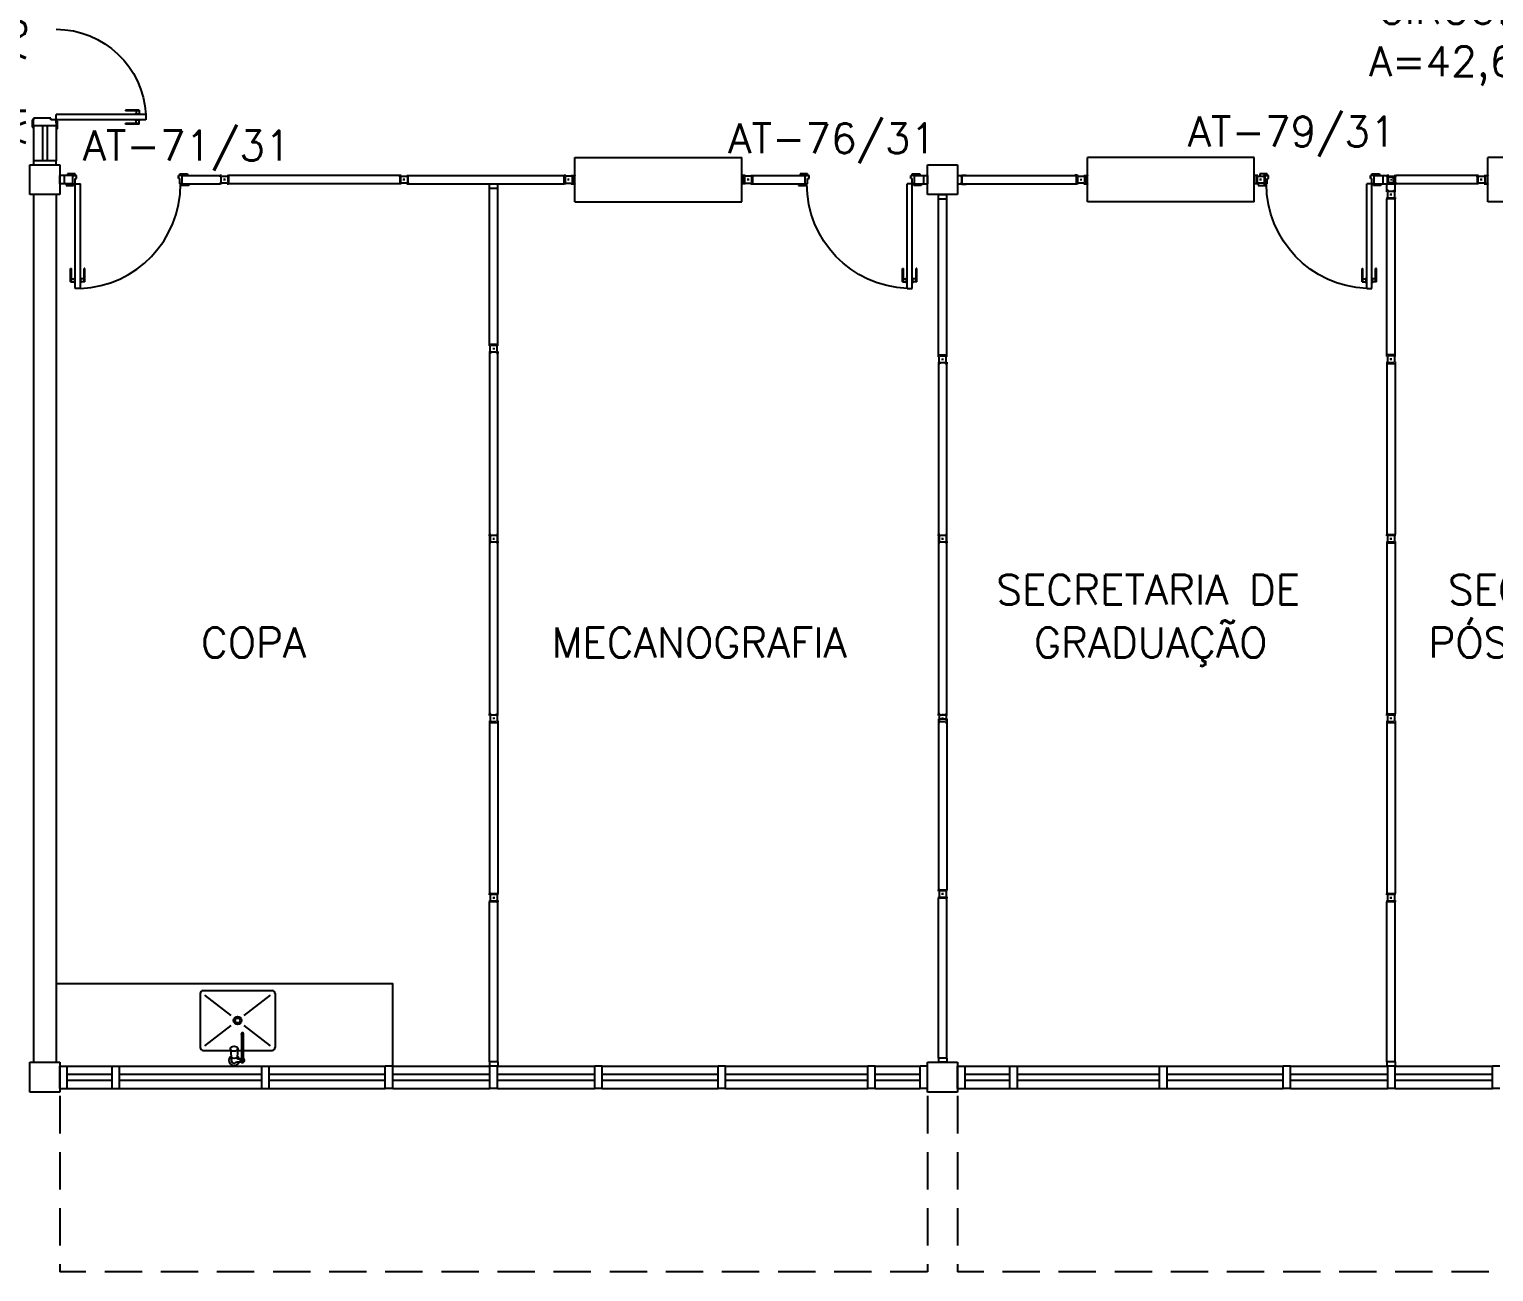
# Model space of a CAD drawing. Header units: millimetres. Extents: x 2069 to 2250, y 1124 to 1284.
# Drawn here: x 2139.21 to 2149, y 1151.68 to 1159.99 of the extents above; entities that cross this region are included whole.
import ezdxf

# ---------------------------------------------------------------- set-up
doc = ezdxf.new("R2010")
doc.units = ezdxf.units.MM
doc.linetypes.add('HIDDEN', pattern=[0.375, 0.25, -0.125])
for name, color, linetype in [('ALV', 2, 'Continuous'), ('DIV', 2, 'Continuous'), ('DIV2', 2, 'Continuous'), ('ENDEREÇO', 2, 'Continuous'), ('JANELA', 1, 'Continuous'), ('MACANETA', 1, 'Continuous'), ('MARCO', 2, 'Continuous'), ('PEÇAS', 1, 'Continuous'), ('PILARES', 3, 'Continuous'), ('PORTA', 2, 'Continuous'), ('PROJECOES', 1, 'HIDDEN'), ('TEXTO', 2, 'Continuous'), ('ÁREA', 2, 'Continuous')]:
    doc.layers.add(name, color=color, linetype=linetype)
doc.styles.add('UNB-100', font='simplex.shx', dxfattribs={"height": 0.2})
doc.styles.add('UNB1-100', font='simplex.shx', dxfattribs={"height": 0.2})

# ---------------------------------------------------------------- blocks, each defined once
blk = doc.blocks.new('IMTT')
for p, q in [((-0.0049, 0), (0.0049, 0)), ((0.0285, 0.0285), (0, 0.0285)), ((0, -0.0285), (0, 0.0285)), ((0.0285, -0.0285), (0, -0.0285))]:
    blk.add_line(p, q)
blk = doc.blocks.new('DOOR-60')
at = {"layer": 'MACANETA', "color": 1}
for p, q in [((-0.08, -0.555), (-0.08, -0.465)), ((-0.08, -0.465), (-0.075, -0.465)), ((-0.075, -0.555), (-0.075, -0.465)), ((0.01, -0.555), (0.01, -0.465)), ((0.015, -0.465), (0.01, -0.465)), ((0.015, -0.555), (0.015, -0.465)), ((-0.08, -0.555), (-0.053, -0.555)), ((-0.075, -0.535), (-0.053, -0.535)), ((-0.053, -0.5275), (-0.05, -0.5275)), ((-0.053, -0.5625), (-0.053, -0.5275)), ((-0.053, -0.5625), (-0.05, -0.5625)), ((-0.012, -0.5275), (-0.015, -0.5275)), ((-0.012, -0.5625), (-0.015, -0.5625)), ((-0.012, -0.5625), (-0.012, -0.5275)), ((0.01, -0.535), (-0.012, -0.535)), ((0.015, -0.555), (-0.012, -0.555))]:
    blk.add_line(p, q, dxfattribs=at)
at = {"layer": 'PORTA'}
for p, q in [((-0.05, -0.6), (-0.05, 0)), ((-0.015, 0), (-0.05, 0)), ((-0.015, -0.6), (-0.015, 0)), ((-0.05, -0.6), (-0.015, -0.6))]:
    blk.add_line(p, q, dxfattribs=at)
at = {"layer": 'PORTA', "color": 1}
blk.add_arc((-0.02, 0), 0.6, 180, 267.13401, dxfattribs=at)
blk = doc.blocks.new('DIV12')
for p, q in [((-0.0051, 0), (0.0051, 0)), ((0, -0.0051), (0, 0.0051)), ((0.0285, 0.0285), (1.1715, 0.0285)), ((0.0285, -0.0285), (0.0285, 0.0285)), ((1.1715, -0.0285), (1.1715, 0.0285)), ((1.1949, 0), (1.2051, 0)), ((1.2, -0.0051), (1.2, 0.0051)), ((0.0285, -0.0285), (1.1715, -0.0285))]:
    blk.add_line(p, q)
blk = doc.blocks.new('MTT')
for p, q in [((-0.0285, 0.0185), (-0.0285, 0.0285)), ((-0.0185, 0.0285), (-0.0285, 0.0285)), ((-0.0235, 0.0185), (-0.0285, 0.0185)), ((-0.0235, 0.0185), (-0.0235, -0.0185)), ((-0.0185, 0.0235), (-0.0185, 0.0285)), ((-0.0185, 0.0235), (0.0185, 0.0235)), ((-0.0049, 0), (0.0049, 0)), ((0, -0.0049), (0, 0.0049)), ((0.0185, 0.0235), (0.0185, 0.0285)), ((0.0185, 0.0285), (0.0285, 0.0285)), ((0.0235, 0.0185), (0.0285, 0.0185)), ((0.0235, 0.0185), (0.0235, -0.0185)), ((0.0285, 0.0185), (0.0285, 0.0285)), ((-0.0285, -0.0185), (-0.0235, -0.0185)), ((-0.0285, -0.0185), (-0.0285, -0.0285)), ((-0.0185, -0.0285), (-0.0285, -0.0285)), ((0.0185, -0.0235), (-0.0185, -0.0235)), ((-0.0185, -0.0235), (-0.0185, -0.0285)), ((0.0185, -0.0235), (0.0185, -0.0285)), ((0.0185, -0.0285), (0.0285, -0.0285)), ((0.0285, -0.0185), (0.0235, -0.0185)), ((0.0285, -0.0185), (0.0285, -0.0285))]:
    blk.add_line(p, q)
blk = doc.blocks.new('DIV123')
for p, q in [((-0.0285, 0.0285), (-0.0285, 1.0965)), ((0.0285, 1.0965), (-0.0285, 1.0965)), ((0.0051, 1.125), (-0.0051, 1.125)), ((0, 1.1199), (0, 1.1301)), ((0.0285, 0.0285), (0.0285, 1.0965)), ((0.0285, 0.0285), (-0.0285, 0.0285)), ((0.0051, 0), (-0.0051, 0)), ((0, -0.0051), (0, 0.0051))]:
    blk.add_line(p, q)
blk = doc.blocks.new('DIV11')
for p, q in [((-0.0051, 0), (0.0051, 0)), ((0, -0.0051), (0, 0.0051)), ((0.0285, 0.0285), (1.0715, 0.0285)), ((0.0285, -0.0285), (0.0285, 0.0285)), ((1.0715, -0.0285), (1.0715, 0.0285)), ((1.0949, 0), (1.1051, 0)), ((1.1, -0.0051), (1.1, 0.0051)), ((0.0285, -0.0285), (1.0715, -0.0285))]:
    blk.add_line(p, q)
blk = doc.blocks.new('GCH12')
for p, q in [((0.0429, 0.1485), (1.1571, 0.1485)), ((0.0429, -0.1485), (0.0429, 0.1485)), ((1.1571, -0.1485), (1.1571, 0.1485)), ((-0.0051, 0), (0.0051, 0)), ((0, -0.0051), (0, 0.0051)), ((0.0285, -0.0285), (0.0285, 0.0285)), ((0.0285, 0.0285), (0.0429, 0.0285)), ((0.0429, 0.0305), (0.0429, 0.0285)), ((1.1571, 0.0305), (1.1571, 0.0285)), ((1.1715, 0.0285), (1.1571, 0.0285)), ((1.1715, -0.0285), (1.1715, 0.0285)), ((1.2051, 0), (1.1949, 0)), ((1.2, -0.0051), (1.2, 0.0051)), ((0.0285, -0.0285), (0.0429, -0.0285)), ((0.0429, -0.0285), (0.0429, -0.0305)), ((1.1571, -0.0285), (1.1571, -0.0305)), ((1.1715, -0.0285), (1.1571, -0.0285)), ((0.0429, -0.1485), (1.1571, -0.1485))]:
    blk.add_line(p, q)
blk = doc.blocks.new('DOOR70')
at = {"layer": 'MACANETA', "color": 1}
for p, q in [((-0.015, -0.565), (-0.01, -0.565)), ((-0.015, -0.655), (-0.015, -0.565)), ((-0.01, -0.655), (-0.01, -0.565)), ((0.08, -0.565), (0.075, -0.565)), ((0.075, -0.655), (0.075, -0.565)), ((0.08, -0.655), (0.08, -0.565)), ((-0.015, -0.655), (0.012, -0.655)), ((-0.01, -0.635), (0.012, -0.635)), ((0.012, -0.6625), (0.012, -0.6275)), ((0.012, -0.6275), (0.015, -0.6275)), ((0.012, -0.6625), (0.015, -0.6625)), ((0.053, -0.6275), (0.05, -0.6275)), ((0.053, -0.6625), (0.05, -0.6625)), ((0.053, -0.6625), (0.053, -0.6275)), ((0.075, -0.635), (0.053, -0.635)), ((0.08, -0.655), (0.053, -0.655))]:
    blk.add_line(p, q, dxfattribs=at)
at = {"layer": 'PORTA'}
for p, q in [((0.015, -0.7), (0.015, 0)), ((0.015, 0), (0.05, 0)), ((0.05, -0.7), (0.05, 0)), ((0.05, -0.7), (0.015, -0.7))]:
    blk.add_line(p, q, dxfattribs=at)
at = {"layer": 'PORTA', "color": 1}
blk.add_arc((0.02, 0), 0.7, 272.4563, 0, dxfattribs=at)
blk = doc.blocks.new('INOXA1-P')
for p, q in [((0.12, 0.23), (0.12, 0.0472)), ((0.22, 0.25), (0.14, 0.25)), ((0.15, 0.22), (0.287, 0.0427)), ((0.5, 0.25), (0.22, 0.25)), ((0.353, 0.0427), (0.49, 0.22)), ((0.52, 0.23), (0.52, -0.23)), ((0.043, 0.0076), (0.043, -0.022)), ((0.0623, 0.04), (0.0709, 0.04)), ((0.131, 0.0482), (0.0755, 0.0432)), ((0.131, -0.0018), (0.0755, 0.0032)), ((0.22, -0.0268), (0.0536, -0.0268)), ((0.22, -0.0368), (0.0536, -0.0368)), ((0.063, -0.0031), (0.063, -0.0207)), ((0.12, -0.0008), (0.12, -0.0268)), ((0.12, -0.0368), (0.12, -0.23)), ((0.15, -0.22), (0.287, -0.0427)), ((0.2309, -0.0268), (0.22, -0.0268)), ((0.2309, -0.0368), (0.22, -0.0368)), ((0.353, -0.0427), (0.49, -0.22)), ((0.22, -0.25), (0.14, -0.25)), ((0.5, -0.25), (0.22, -0.25))]:
    blk.add_line(p, q)
blk.add_lwpolyline([(0.0755, 0.0032), (0.0724, 0.0044), (0.069, 0.0091), (0.067, 0.0151), (0.0663, 0.0232), (0.067, 0.0313), (0.069, 0.0374), (0.0724, 0.042), (0.0755, 0.0432)])
blk.add_lwpolyline([(0.131, 0.0482), (0.1372, 0.0465), (0.1431, 0.0409), (0.1467, 0.0332), (0.1481, 0.0232), (0.1467, 0.0133), (0.1431, 0.0055), (0.1372, -0.0001), (0.131, -0.0018), (0.1249, -0.0001), (0.1189, 0.0055), (0.1153, 0.0133), (0.1139, 0.0232), (0.1153, 0.0332), (0.1189, 0.0409), (0.1249, 0.0465)], close=True)
for radius in [0.0266, 0.0163]:
    blk.add_circle((0.32, 0), radius)
for centre, radius, start, end in [((0.14, 0.23), 0.02, 90, 180), ((0.5, 0.23), 0.02, 360, 90), ((0.0536, 0.0232), 0.0349, 36.17047, 252.25677), ((0.0536, 0.0232), 0.0189, 62.73673, 235.73755), ((0.073, -0.0031), 0.01, 102.82848, 180), ((0.0536, 0.0232), 0.0349, 285.53733, 323.99874), ((0.0536, -0.0318), 0.0145, 20.16101, 339.83899), ((0.0536, -0.0318), 0.005, 90.00373, 269.99627), ((0.2309, -0.0318), 0.00738, 222.65589, 137.34411), ((0.2309, -0.0318), 0.005, 269.99352, 90.00648), ((0.14, -0.23), 0.02, 180, 270), ((0.5, -0.23), 0.02, 270, 360)]:
    blk.add_arc(centre, radius, start, end)

msp = doc.modelspace()

# ---------------------------------------------------------------- linework, layer by layer
at = {"layer": 'ALV'}
for p, q in [((2139.23825, 1159.36131), (2139.23825, 1159.3663)), ((2139.38825, 1159.36131), (2139.38825, 1159.3663)), ((2139.23825, 1159.08132), (2139.23825, 1159.08631)), ((2139.23825, 1159.08129), (2139.38825, 1159.08129)), ((2139.38825, 1159.08132), (2139.38825, 1159.08631)), ((2146.19587, 1159.00977), (2146.19587, 1159.01177)), ((2139.23825, 1158.88127), (2139.23825, 1153.08127)), ((2139.38825, 1158.88127), (2139.38825, 1153.08127)), ((2146.19587, 1158.95077), (2146.19587, 1158.95277)), ((2148.28125, 1158.90977), (2148.28125, 1158.95277)), ((2148.33825, 1158.90977), (2148.33825, 1158.95277)), ((2148.28125, 1153.08477), (2148.28125, 1153.05627)), ((2148.33825, 1153.08477), (2148.33825, 1153.05627))]:
    msp.add_line(p, q, dxfattribs=at)
msp.add_lwpolyline([(2141.63825, 1153.05627), (2141.63825, 1153.60627), (2139.38825, 1153.60627)], dxfattribs=at)
at = {"layer": 'DIV', "color": 3}
for p, q in [((2139.41325, 1153.05627), (2139.46325, 1153.05627)), ((2139.41325, 1152.90627), (2139.41325, 1153.05627)), ((2139.46325, 1152.90627), (2139.46325, 1153.05627)), ((2139.76325, 1153.05627), (2139.81325, 1153.05627)), ((2139.76325, 1152.90627), (2139.76325, 1153.05627)), ((2139.81325, 1152.90627), (2139.81325, 1153.05627)), ((2140.76325, 1152.90627), (2140.76325, 1153.05627)), ((2140.76325, 1153.05627), (2140.81325, 1153.05627)), ((2140.81325, 1152.90627), (2140.81325, 1153.05627)), ((2141.63825, 1153.05627), (2141.58825, 1153.05627)), ((2141.58825, 1152.90627), (2141.58825, 1153.05627)), ((2141.63825, 1152.90627), (2141.63825, 1153.05627)), ((2142.28825, 1152.90627), (2142.28825, 1153.05627)), ((2142.33825, 1153.05627), (2142.28825, 1153.05627)), ((2142.33825, 1152.90627), (2142.33825, 1153.05627)), ((2143.03825, 1153.05627), (2142.98825, 1153.05627)), ((2142.98825, 1152.90627), (2142.98825, 1153.05627)), ((2143.03825, 1152.90627), (2143.03825, 1153.05627)), ((2143.86325, 1153.05627), (2143.81325, 1153.05627)), ((2143.81325, 1152.90627), (2143.81325, 1153.05627)), ((2143.86325, 1152.90627), (2143.86325, 1153.05627)), ((2144.81325, 1152.90627), (2144.81325, 1153.05627)), ((2144.86325, 1153.05627), (2144.81325, 1153.05627)), ((2144.86325, 1152.90627), (2144.86325, 1153.05627)), ((2145.16325, 1152.90627), (2145.16325, 1153.05627)), ((2145.21325, 1153.05627), (2145.16325, 1153.05627)), ((2145.21325, 1152.90627), (2145.21325, 1153.05627)), ((2145.41325, 1153.05627), (2145.46325, 1153.05627)), ((2145.41325, 1152.90627), (2145.41325, 1153.05627)), ((2145.46325, 1152.90627), (2145.46325, 1153.05627)), ((2145.76325, 1153.05627), (2145.81325, 1153.05627)), ((2145.76325, 1152.90627), (2145.76325, 1153.05627)), ((2145.81325, 1152.90627), (2145.81325, 1153.05627)), ((2146.76325, 1152.90627), (2146.76325, 1153.05627)), ((2146.76325, 1153.05627), (2146.81325, 1153.05627)), ((2146.81325, 1152.90627), (2146.81325, 1153.05627)), ((2147.63825, 1153.05627), (2147.58825, 1153.05627)), ((2147.58825, 1152.90627), (2147.58825, 1153.05627)), ((2147.63825, 1152.90627), (2147.63825, 1153.05627)), ((2148.28825, 1152.90627), (2148.28825, 1153.05627)), ((2148.33825, 1153.05627), (2148.28825, 1153.05627)), ((2148.33825, 1152.90627), (2148.33825, 1153.05627)), ((2149.03825, 1153.05627), (2148.98825, 1153.05627)), ((2148.98825, 1152.90627), (2148.98825, 1153.05627)), ((2139.41325, 1152.90627), (2139.46325, 1152.90627)), ((2139.76325, 1152.90627), (2139.81325, 1152.90627)), ((2140.76325, 1152.90627), (2140.81325, 1152.90627)), ((2141.63825, 1152.90627), (2141.58825, 1152.90627)), ((2142.33825, 1152.90627), (2142.28825, 1152.90627)), ((2143.03825, 1152.90627), (2142.98825, 1152.90627)), ((2143.86325, 1152.90627), (2143.81325, 1152.90627)), ((2144.86325, 1152.90627), (2144.81325, 1152.90627)), ((2145.21325, 1152.90627), (2145.16325, 1152.90627)), ((2145.41325, 1152.90627), (2145.46325, 1152.90627)), ((2145.76325, 1152.90627), (2145.81325, 1152.90627)), ((2146.76325, 1152.90627), (2146.81325, 1152.90627)), ((2147.63825, 1152.90627), (2147.58825, 1152.90627)), ((2148.33825, 1152.90627), (2148.28825, 1152.90627)), ((2149.03825, 1152.90627), (2148.98825, 1152.90627))]:
    msp.add_line(p, q, dxfattribs=at)
at = {"layer": 'DIV2'}
for p, q in [((2139.44175, 1159.00977), (2139.44175, 1158.95277)), ((2139.50075, 1159.00977), (2139.44175, 1159.00977)), ((2139.51575, 1159.01977), (2139.46575, 1159.01977)), ((2139.46575, 1159.01977), (2139.46575, 1159.00977)), ((2139.50075, 1158.95277), (2139.50075, 1159.00977)), ((2139.50075, 1159.00977), (2139.51575, 1159.00977)), ((2139.51575, 1159.00977), (2139.51575, 1159.01977)), ((2139.52575, 1159.00977), (2139.51575, 1159.00977)), ((2139.51575, 1158.95277), (2139.51575, 1158.98777)), ((2139.51575, 1158.98777), (2139.52575, 1158.98777)), ((2139.52575, 1158.98777), (2139.52575, 1159.00977)), ((2140.20575, 1158.98777), (2140.20575, 1159.00977)), ((2140.20575, 1159.00977), (2140.21575, 1159.00977)), ((2140.21575, 1158.98777), (2140.20575, 1158.98777)), ((2140.21575, 1159.00977), (2140.21575, 1159.01977)), ((2140.21575, 1159.01977), (2140.26575, 1159.01977)), ((2140.23075, 1159.00977), (2140.21575, 1159.00977)), ((2140.21575, 1158.95277), (2140.21575, 1158.98777)), ((2140.23075, 1158.95277), (2140.23075, 1159.00977)), ((2140.23075, 1159.00977), (2140.48475, 1159.00977)), ((2140.26575, 1159.01977), (2140.26575, 1159.00977)), ((2144.01835, 1158.98127), (2144.00815, 1158.98127)), ((2144.00815, 1158.98127), (2144.01835, 1158.98127)), ((2144.01325, 1158.98637), (2144.01325, 1158.97617)), ((2144.01325, 1158.98637), (2144.01325, 1158.97617)), ((2144.04175, 1159.00977), (2144.04175, 1158.95277)), ((2144.04175, 1159.00977), (2144.39575, 1159.00977)), ((2144.41075, 1159.01977), (2144.36075, 1159.01977)), ((2144.36075, 1159.01977), (2144.36075, 1159.00977)), ((2144.39575, 1158.95277), (2144.39575, 1159.00977)), ((2144.39575, 1159.00977), (2144.41075, 1159.00977)), ((2144.41075, 1159.00977), (2144.41075, 1159.01977)), ((2144.42075, 1159.00977), (2144.41075, 1159.00977)), ((2144.41075, 1158.95277), (2144.41075, 1158.98777)), ((2144.41075, 1158.98777), (2144.42075, 1158.98777)), ((2144.42075, 1158.98777), (2144.42075, 1159.00977)), ((2145.10075, 1158.98777), (2145.10075, 1159.00977)), ((2145.10075, 1159.00977), (2145.11075, 1159.00977)), ((2145.11075, 1158.98777), (2145.10075, 1158.98777)), ((2145.11075, 1159.00977), (2145.11075, 1159.01977)), ((2145.11075, 1159.01977), (2145.16075, 1159.01977)), ((2145.12575, 1159.00977), (2145.11075, 1159.00977)), ((2145.11075, 1158.95277), (2145.11075, 1158.98777)), ((2145.12575, 1159.00977), (2145.18475, 1159.00977)), ((2145.12575, 1158.95277), (2145.12575, 1159.00977)), ((2145.16075, 1159.01977), (2145.16075, 1159.00977)), ((2145.18475, 1159.00977), (2145.18475, 1158.95277)), ((2145.41325, 1159.00977), (2146.19587, 1159.00977)), ((2145.41325, 1159.00977), (2146.21025, 1159.00977)), ((2145.43675, 1158.99977), (2145.44175, 1158.99977)), ((2145.43675, 1158.99977), (2145.43675, 1158.99777)), ((2145.43675, 1158.99977), (2145.44175, 1158.99977)), ((2145.43675, 1158.99777), (2145.44175, 1158.99777)), ((2145.43675, 1158.96477), (2145.43675, 1158.96277)), ((2145.43675, 1158.96477), (2145.44175, 1158.96477)), ((2145.43675, 1158.96277), (2145.44175, 1158.96277)), ((2145.43675, 1158.96277), (2145.44175, 1158.96277)), ((2145.44175, 1158.99977), (2145.44175, 1159.01177)), ((2145.44175, 1159.01177), (2145.47013, 1159.01177)), ((2145.44175, 1158.96477), (2145.44175, 1158.99777)), ((2145.44175, 1158.95077), (2145.44175, 1158.96277)), ((2145.44375, 1158.95277), (2145.44375, 1159.00977)), ((2146.19526, 1159.00977), (2146.20825, 1159.00977)), ((2146.21025, 1159.01177), (2146.19587, 1159.01177)), ((2146.21025, 1159.01177), (2146.19587, 1159.01177)), ((2146.20825, 1158.95277), (2146.20825, 1159.00977)), ((2146.20825, 1158.95277), (2146.20825, 1159.00977)), ((2146.21025, 1158.99977), (2146.21025, 1159.01177)), ((2146.21025, 1158.99977), (2146.21025, 1159.01177)), ((2146.21025, 1158.95277), (2146.21025, 1159.00977)), ((2146.21525, 1158.99977), (2146.21025, 1158.99977)), ((2146.21525, 1158.99977), (2146.21025, 1158.99977)), ((2146.21525, 1158.99777), (2146.21025, 1158.99777)), ((2146.21025, 1158.96477), (2146.21025, 1158.99777)), ((2146.21025, 1158.96477), (2146.21025, 1158.99777)), ((2146.21525, 1158.99777), (2146.21025, 1158.99777)), ((2146.21525, 1158.96477), (2146.21025, 1158.96477)), ((2146.21525, 1158.96477), (2146.21025, 1158.96477)), ((2146.21525, 1158.96277), (2146.21025, 1158.96277)), ((2146.21025, 1158.95077), (2146.21025, 1158.96277)), ((2146.21025, 1158.95077), (2146.21025, 1158.96277)), ((2146.21525, 1158.96277), (2146.21025, 1158.96277)), ((2146.21525, 1158.99977), (2146.21525, 1158.99777)), ((2146.21525, 1158.99977), (2146.21525, 1158.99777)), ((2146.21525, 1158.96477), (2146.21525, 1158.96277)), ((2146.21525, 1158.96477), (2146.21525, 1158.96277)), ((2147.48225, 1159.01977), (2147.43225, 1159.01977)), ((2147.43225, 1159.01977), (2147.43225, 1159.00977)), ((2147.44385, 1158.98127), (2147.43365, 1158.98127)), ((2147.44385, 1158.98127), (2147.43365, 1158.98127)), ((2147.43875, 1158.98637), (2147.43875, 1158.97617)), ((2147.43875, 1158.98637), (2147.43875, 1158.97617)), ((2147.46725, 1159.00977), (2147.46725, 1158.95277)), ((2147.46725, 1159.00977), (2147.46725, 1158.95277)), ((2147.46725, 1158.95277), (2147.46725, 1159.00977)), ((2147.46725, 1159.00977), (2147.48225, 1159.00977)), ((2147.48225, 1159.00977), (2147.48225, 1159.01977)), ((2147.49225, 1159.00977), (2147.48225, 1159.00977)), ((2147.48225, 1158.95277), (2147.48225, 1158.98777)), ((2147.48225, 1158.98777), (2147.49225, 1158.98777)), ((2147.49225, 1158.98777), (2147.49225, 1159.00977)), ((2148.17225, 1158.98777), (2148.17225, 1159.00977)), ((2148.17225, 1159.00977), (2148.18225, 1159.00977)), ((2148.18225, 1158.98777), (2148.17225, 1158.98777)), ((2148.18225, 1159.00977), (2148.18225, 1159.01977)), ((2148.18225, 1159.01977), (2148.23225, 1159.01977)), ((2148.19725, 1159.00977), (2148.18225, 1159.00977)), ((2148.18225, 1158.95277), (2148.18225, 1158.98777)), ((2148.19725, 1159.00977), (2148.25625, 1159.00977)), ((2148.19725, 1158.95277), (2148.19725, 1159.00977)), ((2148.23225, 1159.01977), (2148.23225, 1159.00977)), ((2148.25625, 1159.00977), (2148.25625, 1158.95277)), ((2148.28985, 1158.98127), (2148.27965, 1158.98127)), ((2148.27965, 1158.98127), (2148.28985, 1158.98127)), ((2148.29475, 1159.00977), (2148.28475, 1159.00977)), ((2148.28475, 1158.99977), (2148.28475, 1159.00977)), ((2148.28675, 1158.99977), (2148.28475, 1158.99977)), ((2148.28475, 1158.98637), (2148.28475, 1158.97617)), ((2148.28475, 1158.98637), (2148.28475, 1158.97617)), ((2148.28475, 1158.96277), (2148.28675, 1158.96277)), ((2148.28475, 1158.96277), (2148.28475, 1158.95277)), ((2148.28675, 1159.00777), (2148.29475, 1159.00777)), ((2148.28675, 1159.00477), (2148.28675, 1159.00777)), ((2148.29175, 1159.00477), (2148.28675, 1159.00477)), ((2148.28675, 1159.00477), (2148.33975, 1159.00477)), ((2148.28675, 1159.00277), (2148.28975, 1159.00277)), ((2148.28675, 1158.99977), (2148.28675, 1159.00277)), ((2148.28675, 1158.96277), (2148.28675, 1158.95977)), ((2148.28975, 1159.00277), (2148.28975, 1158.95977)), ((2148.29175, 1159.00477), (2148.29175, 1159.00277)), ((2148.29175, 1159.00277), (2148.33475, 1159.00277)), ((2148.29175, 1159.00077), (2148.29175, 1158.96177)), ((2148.29175, 1159.00077), (2148.33275, 1159.00077)), ((2148.29475, 1159.00777), (2148.29475, 1159.00977)), ((2148.30815, 1158.98127), (2148.31835, 1158.98127)), ((2148.30831, 1158.98127), (2148.31819, 1158.98127)), ((2148.31325, 1158.98637), (2148.31325, 1158.97617)), ((2148.31325, 1158.97633), (2148.31325, 1158.98621)), ((2148.33275, 1158.99077), (2148.32475, 1158.99077)), ((2148.32475, 1158.99077), (2148.32475, 1158.98877)), ((2148.33475, 1158.98877), (2148.32475, 1158.98877)), ((2148.33475, 1158.97377), (2148.32475, 1158.97377)), ((2148.32475, 1158.97377), (2148.32475, 1158.97177)), ((2148.33275, 1158.97177), (2148.32475, 1158.97177)), ((2148.32675, 1158.98877), (2148.32675, 1158.98677)), ((2148.33475, 1158.98677), (2148.32675, 1158.98677)), ((2148.33475, 1158.97577), (2148.32675, 1158.97577)), ((2148.32675, 1158.97577), (2148.32675, 1158.97377)), ((2148.33175, 1159.00777), (2148.33175, 1159.00977)), ((2148.33175, 1159.00977), (2148.34175, 1159.00977)), ((2148.33175, 1159.00777), (2148.33975, 1159.00777)), ((2148.33275, 1159.00077), (2148.33275, 1158.99077)), ((2148.33275, 1158.97177), (2148.33275, 1158.96177)), ((2148.33475, 1159.00477), (2148.33475, 1158.98877)), ((2148.33475, 1159.00477), (2148.33975, 1159.00477)), ((2148.33475, 1158.98677), (2148.33475, 1158.97577)), ((2148.33475, 1158.97377), (2148.33475, 1158.95777)), ((2148.33675, 1159.00277), (2148.33675, 1158.95977)), ((2148.33975, 1159.00277), (2148.33675, 1159.00277)), ((2148.33975, 1159.00477), (2148.33975, 1159.00777)), ((2148.33975, 1158.99977), (2148.33975, 1159.00277)), ((2148.33975, 1158.99977), (2148.34175, 1158.99977)), ((2148.34175, 1158.96277), (2148.33975, 1158.96277)), ((2148.33975, 1158.96277), (2148.33975, 1158.95977)), ((2148.88475, 1159.00977), (2148.34175, 1159.00977)), ((2148.88475, 1159.00977), (2148.34175, 1159.00977)), ((2148.34175, 1158.99977), (2148.34175, 1159.00977)), ((2148.34175, 1158.96277), (2148.34175, 1158.95277)), ((2148.88475, 1159.00977), (2148.88475, 1158.95277)), ((2148.88475, 1159.00977), (2148.88475, 1158.95277)), ((2148.91835, 1158.98127), (2148.90815, 1158.98127)), ((2148.91835, 1158.98127), (2148.90815, 1158.98127)), ((2148.91325, 1158.98637), (2148.91325, 1158.97617)), ((2148.91325, 1158.98637), (2148.91325, 1158.97617)), ((2139.50075, 1158.95277), (2139.44175, 1158.95277)), ((2139.45575, 1158.95277), (2139.45575, 1158.94277)), ((2139.45575, 1158.94277), (2139.50575, 1158.94277)), ((2139.50075, 1158.95277), (2139.50575, 1158.95277)), ((2139.50575, 1158.94277), (2139.50575, 1158.95277)), ((2139.50575, 1158.95277), (2139.51575, 1158.95277)), ((2140.22575, 1158.95277), (2140.21575, 1158.95277)), ((2140.22575, 1158.94277), (2140.22575, 1158.95277)), ((2140.23075, 1158.95277), (2140.22575, 1158.95277)), ((2140.27575, 1158.94277), (2140.22575, 1158.94277)), ((2140.23075, 1158.95277), (2140.48475, 1158.95277)), ((2140.27575, 1158.95277), (2140.27575, 1158.94277)), ((2142.30815, 1158.95277), (2142.31835, 1158.95277)), ((2142.31325, 1158.94767), (2142.31325, 1158.95787)), ((2144.04175, 1158.95277), (2144.39575, 1158.95277)), ((2144.35075, 1158.95277), (2144.35075, 1158.94277)), ((2144.35075, 1158.94277), (2144.40075, 1158.94277)), ((2144.39575, 1158.95277), (2144.40075, 1158.95277)), ((2144.40075, 1158.94277), (2144.40075, 1158.95277)), ((2144.40075, 1158.95277), (2144.41075, 1158.95277)), ((2145.12075, 1158.95277), (2145.11075, 1158.95277)), ((2145.12075, 1158.94277), (2145.12075, 1158.95277)), ((2145.12575, 1158.95277), (2145.12075, 1158.95277)), ((2145.17075, 1158.94277), (2145.12075, 1158.94277)), ((2145.12575, 1158.95277), (2145.18475, 1158.95277)), ((2145.17075, 1158.95277), (2145.17075, 1158.94277)), ((2145.30815, 1158.88127), (2145.31835, 1158.88127)), ((2145.31325, 1158.87617), (2145.31325, 1158.88637)), ((2145.41325, 1158.95277), (2146.19587, 1158.95277)), ((2145.41325, 1158.95277), (2146.21025, 1158.95277)), ((2145.44175, 1158.95077), (2145.47013, 1158.95077)), ((2146.19526, 1158.95277), (2146.20825, 1158.95277)), ((2146.21025, 1158.95077), (2146.19587, 1158.95077)), ((2146.21025, 1158.95077), (2146.19587, 1158.95077)), ((2147.42225, 1158.95277), (2147.42225, 1158.94277)), ((2147.42225, 1158.94277), (2147.47225, 1158.94277)), ((2147.46725, 1158.95277), (2147.47225, 1158.95277)), ((2147.47225, 1158.94277), (2147.47225, 1158.95277)), ((2147.47225, 1158.95277), (2147.48225, 1158.95277)), ((2148.19225, 1158.95277), (2148.18225, 1158.95277)), ((2148.19225, 1158.94277), (2148.19225, 1158.95277)), ((2148.19725, 1158.95277), (2148.19225, 1158.95277)), ((2148.24225, 1158.94277), (2148.19225, 1158.94277)), ((2148.19725, 1158.95277), (2148.25625, 1158.95277)), ((2148.24225, 1158.95277), (2148.24225, 1158.94277)), ((2148.28275, 1158.95277), (2148.29475, 1158.95277)), ((2148.29475, 1158.95277), (2148.28475, 1158.95277)), ((2148.28675, 1158.95977), (2148.28975, 1158.95977)), ((2148.29175, 1158.95777), (2148.28675, 1158.95777)), ((2148.28675, 1158.95777), (2148.28675, 1158.95477)), ((2148.33975, 1158.95777), (2148.28675, 1158.95777)), ((2148.29475, 1158.95477), (2148.28675, 1158.95477)), ((2148.29175, 1158.96177), (2148.33275, 1158.96177)), ((2148.29175, 1158.95977), (2148.29175, 1158.95777)), ((2148.29175, 1158.95977), (2148.33475, 1158.95977)), ((2148.29475, 1158.95777), (2148.29475, 1158.95277)), ((2148.29675, 1158.95777), (2148.29475, 1158.95777)), ((2148.29475, 1158.95477), (2148.29475, 1158.95277)), ((2148.29675, 1158.95777), (2148.29675, 1158.95277)), ((2148.29675, 1158.95277), (2148.32975, 1158.95277)), ((2148.32975, 1158.95777), (2148.32975, 1158.95277)), ((2148.33175, 1158.95777), (2148.32975, 1158.95777)), ((2148.33175, 1158.95777), (2148.33175, 1158.95277)), ((2148.33175, 1158.95477), (2148.33175, 1158.95277)), ((2148.33975, 1158.95477), (2148.33175, 1158.95477)), ((2148.33175, 1158.95277), (2148.34375, 1158.95277)), ((2148.33175, 1158.95277), (2148.34175, 1158.95277)), ((2148.33475, 1158.95777), (2148.33975, 1158.95777)), ((2148.33975, 1158.95977), (2148.33675, 1158.95977)), ((2148.33975, 1158.95777), (2148.33975, 1158.95477)), ((2148.88475, 1158.95277), (2148.34175, 1158.95277)), ((2148.88475, 1158.95277), (2148.34175, 1158.95277)), ((2142.28475, 1157.82227), (2142.28475, 1155.40977)), ((2142.34175, 1155.40977), (2142.34175, 1157.82227)), ((2145.28475, 1157.75077), (2145.28475, 1155.40977)), ((2145.34175, 1155.40977), (2145.34175, 1157.75077)), ((2142.33675, 1156.59977), (2142.34175, 1156.59977)), ((2142.33675, 1156.59977), (2142.33675, 1156.59777)), ((2142.33675, 1156.59777), (2142.34175, 1156.59777)), ((2142.33675, 1156.56477), (2142.34175, 1156.56477)), ((2142.33675, 1156.56477), (2142.33675, 1156.56277)), ((2142.33675, 1156.56277), (2142.34175, 1156.56277)), ((2142.34175, 1156.59977), (2142.34175, 1156.61177)), ((2142.34175, 1156.55077), (2142.34175, 1156.56277)), ((2145.33675, 1156.59977), (2145.34175, 1156.59977)), ((2145.33675, 1156.59977), (2145.33675, 1156.59777)), ((2145.33675, 1156.59777), (2145.34175, 1156.59777)), ((2145.33675, 1156.56477), (2145.34175, 1156.56477)), ((2145.33675, 1156.56477), (2145.33675, 1156.56277)), ((2145.33675, 1156.56277), (2145.34175, 1156.56277)), ((2145.34175, 1156.59977), (2145.34175, 1156.61177)), ((2145.34175, 1156.55077), (2145.34175, 1156.56277))]:
    msp.add_line(p, q, dxfattribs=at)
at = {"layer": 'JANELA', "color": 3}
for p, q in [((2139.23825, 1159.34131), (2139.23825, 1159.36131)), ((2139.38825, 1159.36131), (2139.38825, 1159.34131)), ((2139.38825, 1159.34131), (2139.23825, 1159.34131)), ((2139.23825, 1159.10631), (2139.23825, 1159.08631)), ((2139.38825, 1159.10631), (2139.23825, 1159.10631)), ((2139.38825, 1159.08631), (2139.38825, 1159.10631))]:
    msp.add_line(p, q, dxfattribs=at)
at = {"layer": 'JANELA'}
for p, q in [((2139.23825, 1159.34131), (2139.23825, 1159.10631)), ((2139.29825, 1159.34131), (2139.29825, 1159.10631)), ((2139.32825, 1159.34131), (2139.32825, 1159.10631)), ((2139.38825, 1159.34131), (2139.38825, 1159.10631))]:
    msp.add_line(p, q, dxfattribs=at)
at = {"layer": 'JANELA', "color": 1}
for p, q in [((2139.46325, 1153.05627), (2139.76325, 1153.05627)), ((2139.46325, 1153.00127), (2139.76325, 1153.00127)), ((2139.81325, 1153.05627), (2140.76325, 1153.05627)), ((2139.81325, 1153.00127), (2140.76325, 1153.00127)), ((2140.81325, 1153.05627), (2141.58825, 1153.05627)), ((2140.81325, 1153.00127), (2141.58825, 1153.00127)), ((2141.63825, 1153.05627), (2142.28825, 1153.05627)), ((2141.63825, 1153.00127), (2142.28825, 1153.00127)), ((2142.33825, 1153.05627), (2142.98825, 1153.05627)), ((2142.33825, 1153.00127), (2142.98825, 1153.00127)), ((2143.03825, 1153.05627), (2143.81325, 1153.05627)), ((2143.03825, 1153.00127), (2143.81325, 1153.00127)), ((2143.86325, 1153.05627), (2144.81325, 1153.05627)), ((2143.86325, 1153.00127), (2144.81325, 1153.00127)), ((2144.86325, 1153.05627), (2145.16325, 1153.05627)), ((2144.86325, 1153.00127), (2145.16325, 1153.00127)), ((2145.46325, 1153.05627), (2145.76325, 1153.05627)), ((2145.46325, 1153.00127), (2145.76325, 1153.00127)), ((2145.81325, 1153.05627), (2146.76325, 1153.05627)), ((2145.81325, 1153.00127), (2146.76325, 1153.00127)), ((2146.81325, 1153.05627), (2147.58825, 1153.05627)), ((2146.81325, 1153.00127), (2147.58825, 1153.00127)), ((2147.63825, 1153.05627), (2148.28825, 1153.05627)), ((2147.63825, 1153.00127), (2148.28825, 1153.00127)), ((2148.33825, 1153.05627), (2148.98825, 1153.05627)), ((2148.33825, 1153.00127), (2148.98825, 1153.00127)), ((2139.46325, 1152.96127), (2139.76325, 1152.96127)), ((2139.46325, 1152.90627), (2139.76325, 1152.90627)), ((2139.81325, 1152.96127), (2140.76325, 1152.96127)), ((2139.81325, 1152.90627), (2140.76325, 1152.90627)), ((2140.81325, 1152.96127), (2141.58825, 1152.96127)), ((2140.81325, 1152.90627), (2141.58825, 1152.90627)), ((2141.63825, 1152.96127), (2142.28825, 1152.96127)), ((2141.63825, 1152.90627), (2142.28825, 1152.90627)), ((2142.33825, 1152.96127), (2142.98825, 1152.96127)), ((2142.33825, 1152.90627), (2142.98825, 1152.90627)), ((2143.03825, 1152.96127), (2143.81325, 1152.96127)), ((2143.03825, 1152.90627), (2143.81325, 1152.90627)), ((2143.86325, 1152.96127), (2144.81325, 1152.96127)), ((2143.86325, 1152.90627), (2144.81325, 1152.90627)), ((2144.86325, 1152.96127), (2145.16325, 1152.96127)), ((2144.86325, 1152.90627), (2145.16325, 1152.90627)), ((2145.46325, 1152.96127), (2145.76325, 1152.96127)), ((2145.46325, 1152.90627), (2145.76325, 1152.90627)), ((2145.81325, 1152.96127), (2146.76325, 1152.96127)), ((2145.81325, 1152.90627), (2146.76325, 1152.90627)), ((2146.81325, 1152.96127), (2147.58825, 1152.96127)), ((2146.81325, 1152.90627), (2147.58825, 1152.90627)), ((2147.63825, 1152.96127), (2148.28825, 1152.96127)), ((2147.63825, 1152.90627), (2148.28825, 1152.90627)), ((2148.33825, 1152.96127), (2148.98825, 1152.96127)), ((2148.33825, 1152.90627), (2148.98825, 1152.90627))]:
    msp.add_line(p, q, dxfattribs=at)
at = {"layer": 'MARCO'}
for p, q in [((2139.23825, 1159.3813), (2139.22825, 1159.3813)), ((2139.22825, 1159.3813), (2139.22825, 1159.3313)), ((2139.35325, 1159.3913), (2139.23825, 1159.3913)), ((2139.23825, 1159.3913), (2139.23825, 1159.3813)), ((2139.23825, 1159.3663), (2139.23825, 1159.3813)), ((2139.35325, 1159.3813), (2139.35325, 1159.3913)), ((2139.38825, 1159.3813), (2139.35325, 1159.3813)), ((2139.38825, 1159.3713), (2139.38825, 1159.3813)), ((2139.39825, 1159.3713), (2139.38825, 1159.3713)), ((2139.38825, 1159.3663), (2139.38825, 1159.3713)), ((2139.39825, 1159.3213), (2139.39825, 1159.3713)), ((2139.22825, 1159.3313), (2139.23825, 1159.3313)), ((2139.38825, 1159.3213), (2139.39825, 1159.3213))]:
    msp.add_line(p, q, dxfattribs=at)
at = {"layer": 'PILARES'}
for p, q in [((2139.21325, 1159.08127), (2139.41325, 1159.08127)), ((2139.21325, 1158.88127), (2139.21325, 1159.08127)), ((2139.41325, 1159.08127), (2139.41325, 1158.88127)), ((2145.21325, 1158.88127), (2145.21325, 1159.08127)), ((2145.21325, 1159.08127), (2145.41325, 1159.08127)), ((2145.41325, 1159.08127), (2145.41325, 1158.88127)), ((2139.41325, 1158.88127), (2139.21325, 1158.88127)), ((2145.41325, 1158.88127), (2145.21325, 1158.88127)), ((2139.21325, 1153.08127), (2139.41325, 1153.08127)), ((2139.21325, 1152.88127), (2139.21325, 1153.08127)), ((2139.41325, 1153.08127), (2139.41325, 1152.88127)), ((2145.21325, 1152.88127), (2145.21325, 1153.08127)), ((2145.21325, 1153.08127), (2145.41325, 1153.08127)), ((2145.41325, 1153.08127), (2145.41325, 1152.88127)), ((2139.41325, 1152.88127), (2139.21325, 1152.88127)), ((2145.41325, 1152.88127), (2145.21325, 1152.88127))]:
    msp.add_line(p, q, dxfattribs=at)
at = {"layer": 'PROJECOES', "linetype": 'HIDDEN'}
for p, q in [((2139.41325, 1152.85627), (2139.41325, 1151.68127)), ((2145.21325, 1152.85627), (2145.21325, 1151.68127)), ((2145.41325, 1152.85627), (2145.41325, 1151.68127)), ((2145.21325, 1151.68127), (2139.41325, 1151.68127)), ((2151.21325, 1151.68127), (2145.41325, 1151.68127))]:
    msp.add_line(p, q, dxfattribs=at)

# ---------------------------------------------------------------- block references
at = {"layer": 'DIV'}
for name, p in [('GCH12', (2142.81325, 1158.98127)), ('DOOR70', (2139.50075, 1158.95277))]:
    msp.add_blockref(name, p, dxfattribs=at)
at = {"layer": 'DIV', "xscale": -1, "rotation": 359.9999999948553}
for p in [(2145.12575, 1158.95277), (2148.19725, 1158.95277)]:
    msp.add_blockref('DOOR70', p, dxfattribs=at)
at = {"layer": 'DIV2', "xscale": -1}
for name, p in [('GCH12', (2147.43875, 1158.98127)), ('GCH12', (2150.11325, 1158.98127)), ('MTT', (2142.81325, 1158.98127)), ('MTT', (2142.81325, 1158.98127)), ('MTT', (2144.01325, 1158.98127)), ('MTT', (2144.01325, 1158.98127))]:
    msp.add_blockref(name, p, dxfattribs=at)
at = {"layer": 'DIV2'}
for name, p in [('IMTT', (2139.41325, 1158.98127)), ('MTT', (2140.51325, 1158.98127)), ('MTT', (2140.51325, 1158.98127)), ('MTT', (2141.71325, 1158.98127)), ('MTT', (2141.71325, 1158.98127)), ('MTT', (2141.71325, 1158.98127)), ('MTT', (2141.71325, 1158.98127)), ('DIV11', (2141.71325, 1158.98127)), ('DIV11', (2141.71325, 1158.98127)), ('MTT', (2146.23875, 1158.98127)), ('MTT', (2146.23875, 1158.98127)), ('MTT', (2147.43875, 1158.98127)), ('MTT', (2147.43875, 1158.98127)), ('MTT', (2148.31325, 1158.98127)), ('MTT', (2148.91325, 1158.98127)), ('MTT', (2148.91325, 1158.98127)), ('MTT', (2148.30975, 1158.88127)), ('MTT', (2148.30975, 1157.78127)), ('MTT', (2142.31325, 1156.58127)), ('MTT', (2142.31325, 1156.58127)), ('MTT', (2145.31325, 1156.58127)), ('MTT', (2145.31325, 1156.58127)), ('MTT', (2148.30975, 1156.58127)), ('MTT', (2142.31325, 1155.38127)), ('MTT', (2142.31325, 1155.38127)), ('MTT', (2145.31325, 1155.38127)), ('MTT', (2145.31325, 1155.38127)), ('MTT', (2148.30975, 1155.38127)), ('MTT', (2142.31325, 1154.18127)), ('MTT', (2142.31325, 1154.18127)), ('DIV123', (2142.31325, 1153.05627)), ('DIV123', (2142.31325, 1153.05627)), ('MTT', (2145.31325, 1154.20627)), ('MTT', (2145.31325, 1154.20627)), ('DIV123', (2145.31325, 1153.08127)), ('DIV123', (2145.31325, 1153.08127)), ('MTT', (2148.30975, 1154.18127)), ('MTT', (2148.30975, 1154.18127)), ('DIV123', (2148.30975, 1153.05627)), ('DIV123', (2148.30975, 1153.05627))]:
    msp.add_blockref(name, p, dxfattribs=at)
at = {"layer": 'DIV2', "xscale": -1, "rotation": 180}
msp.add_blockref('IMTT', (2139.41325, 1158.98127), dxfattribs=at)
msp.add_blockref('IMTT', (2139.41325, 1158.98127), dxfattribs=at)
at = {"layer": 'DIV2'}
for name, p, rotation in [('DIV12', (2141.71325, 1158.98127), 180), ('DIV12', (2141.71325, 1158.98127), 180), ('IMTT', (2145.21325, 1158.98127), 180), ('IMTT', (2145.21325, 1158.98127), 180), ('IMTT', (2148.28475, 1158.98127), 180), ('IMTT', (2148.28475, 1158.98127), 180), ('IMTT', (2142.31325, 1158.95277), 270), ('DIV11', (2142.31325, 1157.85077), 90), ('IMTT', (2145.31325, 1158.88127), 270), ('DIV11', (2145.31325, 1157.77927), 90), ('DIV11', (2148.30975, 1157.78127), 90), ('MTT', (2142.31325, 1157.85077), 180), ('MTT', (2145.31325, 1157.77927), 180), ('DIV12', (2148.30975, 1157.78127), 270), ('DIV12', (2148.30975, 1157.78127), 270), ('DIV12', (2148.30975, 1156.58127), 270), ('DIV12', (2148.30975, 1156.58127), 270), ('DIV12', (2142.31325, 1155.38127), 270), ('DIV12', (2142.31325, 1155.38127), 270), ('DIV12', (2145.31325, 1155.40627), 270), ('DIV12', (2145.31325, 1155.40627), 270), ('DIV12', (2148.30975, 1155.38127), 270), ('DIV12', (2148.30975, 1155.38127), 270), ('IMTT', (2145.31325, 1153.08127), 90), ('IMTT', (2145.31325, 1153.08127), 90), ('IMTT', (2142.31325, 1153.05627), 90), ('IMTT', (2142.31325, 1153.05627), 90)]:
    msp.add_blockref(name, p, dxfattribs=dict(at, rotation=rotation))
at = {"layer": 'PEÇAS', "rotation": 90}
msp.add_blockref('INOXA1-P', (2140.6017, 1153.04082), dxfattribs=at)
at = {"layer": 'PORTA', "xscale": -1, "rotation": 89.99999999742766}
msp.add_blockref('DOOR-60', (2139.38825, 1159.3663), dxfattribs=at)

# ---------------------------------------------------------------- texts
at = {"layer": 'ENDEREÇO', "style": 'UNB-100'}
msp.add_text('AT-70/32', height=0.2, rotation=90, dxfattribs=at).set_placement((2139.18712, 1159.2186))
for s, p in [('AT-76/31', (2143.88131, 1159.1575)), ('AT-79/31', (2146.95278, 1159.20239)), ('AT-71/31', (2139.56788, 1159.10879))]:
    msp.add_text(s, height=0.2, dxfattribs=at).set_placement(p)
at = {"layer": 'TEXTO', "style": 'UNB-100'}
for s, p in [('CIRCULAÇÃO', (2148.2213, 1160.02222)), ('SECRETARIA DE', (2145.67151, 1156.14045)), ('SECRETARIA DE', (2148.69081, 1156.14045)), ('GRADUAÇÃO', (2145.92367, 1155.78689)), ('PÓS-GRADUAÇÃO', (2148.56062, 1155.78689)), ('COPA', (2140.3563, 1155.78689)), ('MECANOGRAFIA', (2142.7008, 1155.78689))]:
    msp.add_text(s, height=0.2, dxfattribs=at).set_placement(p)
at = {"layer": 'ÁREA', "style": 'UNB1-100'}
msp.add_text('A=42,65m2', height=0.2, dxfattribs=at).set_placement((2148.16344, 1159.67214))

doc.saveas('drawing.dxf')
